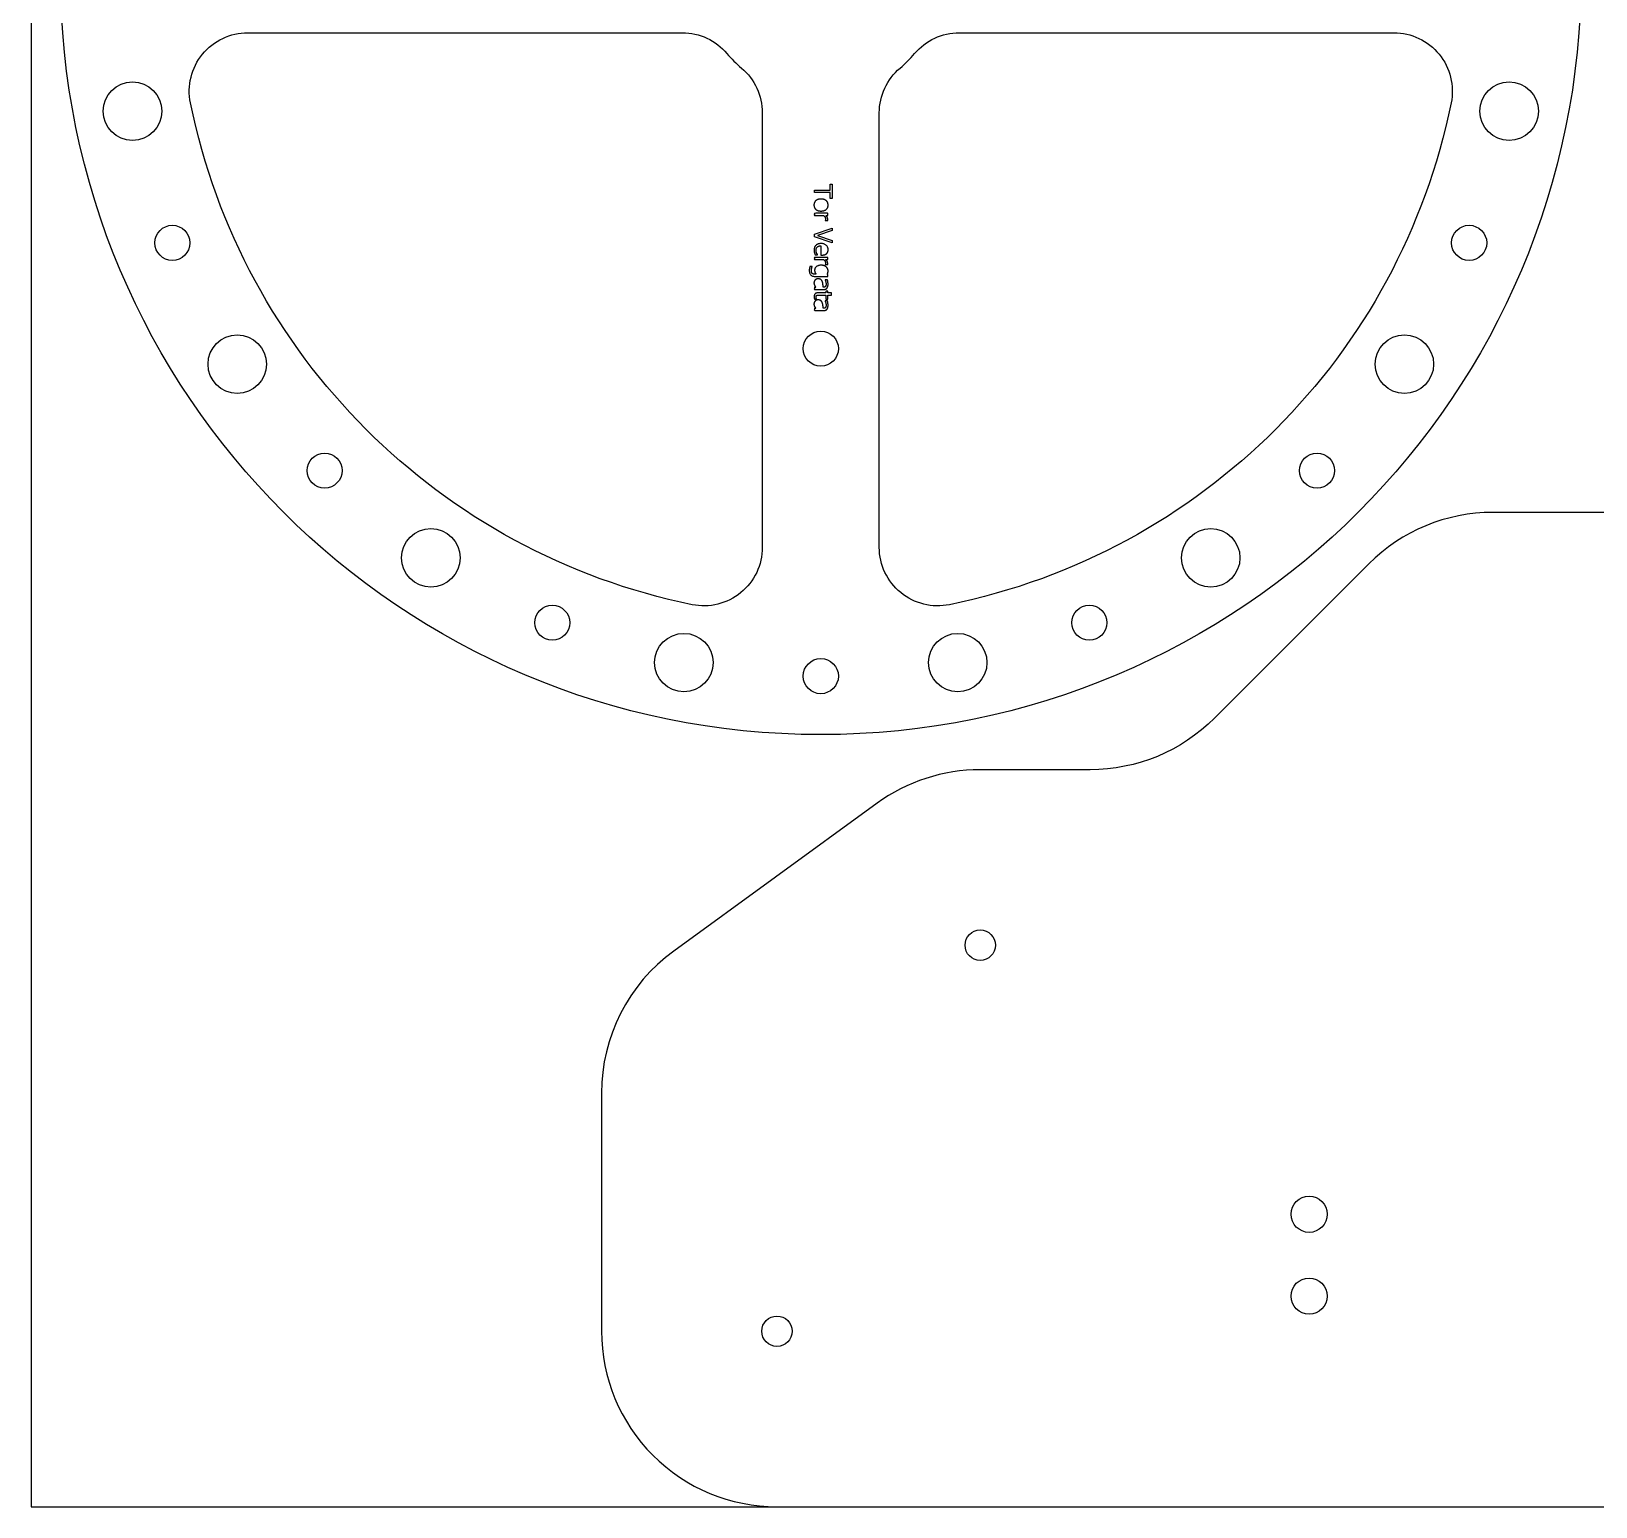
# Model space of a CAD drawing. Header units: millimetres. Extents: x 0 to 600, y 0 to 400.
# Drawn here: x 0 to 267.5, y 0 to 252.2 of the extents above; entities that cross this region are included whole.
import ezdxf

# ---------------------------------------------------------------- set-up
doc = ezdxf.new("R2010")
doc.units = ezdxf.units.MM
for name, color, linetype in [('1', 1, 'Continuous'), ('2', 3, 'Continuous'), ('3', 5, 'Continuous')]:
    doc.layers.add(name, color=color, linetype=linetype)

msp = doc.modelspace()

# ---------------------------------------------------------------- linework, layer by layer
msp.add_lwpolyline([(0, 0), (600, 0), (600, 400), (0, 400)], close=True)
for centre, radius in [((17.3, 238.59), 5), ((252.69, 238.59), 5), ((24.13, 216.08), 3), ((245.86, 216.08), 3), ((135, 198), 3), ((35.22, 195.33), 5), ((234.78, 195.33), 5), ((50.15, 177.15), 3), ((219.85, 177.15), 3), ((68.33, 162.22), 5), ((201.67, 162.22), 5), ((89.08, 151.13), 3), ((180.92, 151.13), 3), ((111.59, 144.31), 5), ((158.41, 144.31), 5), ((135, 142), 3), ((162.26, 96), 2.6), ((218.5, 50), 3.1), ((218.5, 36), 3.1), ((127.5, 30), 2.6)]:
    msp.add_circle(centre, radius)
at = {"layer": '1'}
for points in [[(133.9, 224.7), (133.9, 225.11), (136.59, 225.11), (136.59, 226.13), (136.95, 226.13), (136.95, 223.68), (136.59, 223.68), (136.59, 224.7)], [(136.95, 216.48), (136.95, 216.07), (133.9, 217.12), (133.9, 217.55), (136.95, 218.6), (136.95, 218.17), (134.42, 217.32)]]:
    msp.add_lwpolyline(points, close=True, dxfattribs=at)
for points, knots in [([(135.04, 221.52), (134.46, 221.52), (133.83, 222.08), (133.83, 222.54), (133.83, 223.02), (134.48, 223.57), (135.04, 223.57), (135.62, 223.57), (136.25, 223), (136.25, 222.54), (136.25, 222.08), (135.62, 221.52), (135.04, 221.52)], [0, 0, 0, 1, 2, 2, 3, 4, 4, 5, 6, 6, 7, 8, 8, 8]), ([(135.79, 220.14), (135.79, 220.3), (135.66, 220.6), (135.52, 220.74), (134.71, 220.74), (133.9, 220.74), (133.9, 220.93), (133.9, 221.13), (135.04, 221.13), (136.19, 221.13), (136.19, 220.93), (136.19, 220.74), (136.02, 220.74), (135.85, 220.74), (136.03, 220.53), (136.19, 220.22), (136.19, 220.07), (136.19, 220.01), (136.18, 219.95), (136.17, 219.91), (135.97, 219.91), (135.77, 219.91), (135.77, 219.92), (135.77, 219.93), (135.79, 219.98), (135.79, 220.08), (135.79, 220.14)], [0, 0, 0, 1, 2, 2, 3, 3, 4, 4, 5, 5, 6, 6, 7, 7, 8, 9, 9, 10, 11, 11, 12, 12, 13, 13, 14, 15, 15, 15]), ([(136, 214.24), (135.87, 214.12), (135.49, 213.99), (135.21, 213.99), (135.11, 213.99), (135, 213.99), (135, 214.78), (135, 215.57), (134.61, 215.57), (134.18, 215.17), (134.18, 214.82), (134.18, 214.69), (134.24, 214.45), (134.28, 214.35), (134.33, 214.24), (134.42, 214.1), (134.46, 214.05), (134.46, 214.04), (134.46, 214.03), (134.25, 214.03), (134.04, 214.03), (134.01, 214.1), (133.93, 214.3), (133.91, 214.38), (133.88, 214.49), (133.85, 214.67), (133.85, 214.81), (133.85, 215.36), (134.46, 215.96), (135.03, 215.96), (135.59, 215.96), (136.25, 215.38), (136.25, 214.91), (136.25, 214.69), (136.13, 214.36), (136, 214.24)], [0, 0, 0, 1, 2, 2, 3, 3, 4, 4, 5, 6, 6, 7, 8, 8, 9, 10, 10, 11, 11, 12, 12, 13, 14, 14, 15, 16, 16, 17, 18, 18, 19, 20, 20, 21, 22, 22, 22]), ([(136.09, 210.71), (136.14, 210.7), (136.19, 210.69), (136.19, 210.51), (136.19, 210.33), (135.17, 210.33), (134.16, 210.33), (133.58, 210.33), (133.03, 210.83), (133.03, 211.36), (133.03, 211.52), (133.09, 211.87), (133.13, 212.03), (133.33, 212.03), (133.53, 212.03), (133.53, 212.02), (133.53, 212.01), (133.52, 211.97), (133.46, 211.82), (133.44, 211.72), (133.41, 211.61), (133.38, 211.43), (133.38, 211.33), (133.38, 211.15), (133.47, 210.9), (133.56, 210.83), (133.64, 210.77), (133.86, 210.71), (134, 210.71), (134.1, 210.71), (134.2, 210.71), (134.07, 210.87), (133.94, 211.17), (133.94, 211.39), (133.94, 211.78), (134.52, 212.25), (135.07, 212.25), (135.35, 212.25), (135.79, 212.08), (135.94, 211.95), (136.09, 211.82), (136.25, 211.47), (136.25, 211.28), (136.25, 211.1), (136.17, 210.84), (136.09, 210.71)], [0, 0, 0, 1, 1, 2, 2, 3, 3, 4, 5, 5, 6, 7, 7, 8, 8, 9, 9, 10, 11, 11, 12, 13, 13, 14, 15, 15, 16, 17, 17, 18, 18, 19, 20, 20, 21, 22, 22, 23, 24, 24, 25, 26, 26, 27, 28, 28, 28]), ([(135.79, 212.61), (135.79, 212.77), (135.66, 213.08), (135.52, 213.21), (134.71, 213.21), (133.9, 213.21), (133.9, 213.41), (133.9, 213.6), (135.04, 213.6), (136.19, 213.6), (136.19, 213.41), (136.19, 213.21), (136.02, 213.21), (135.85, 213.21), (136.03, 213), (136.19, 212.69), (136.19, 212.54), (136.19, 212.48), (136.18, 212.42), (136.17, 212.39), (135.97, 212.39), (135.77, 212.39), (135.77, 212.4), (135.77, 212.41), (135.79, 212.45), (135.79, 212.55), (135.79, 212.61)], [0, 0, 0, 1, 2, 2, 3, 3, 4, 4, 5, 5, 6, 6, 7, 7, 8, 9, 9, 10, 11, 11, 12, 12, 13, 13, 14, 15, 15, 15]), ([(135.9, 209.05), (135.9, 209.18), (135.82, 209.55), (135.74, 209.73), (135.74, 209.74), (135.74, 209.75), (135.94, 209.75), (136.14, 209.75), (136.17, 209.64), (136.24, 209.24), (136.24, 209.05), (136.24, 208.81), (136.17, 208.49), (136.07, 208.36), (135.98, 208.23), (135.68, 208.11), (135.46, 208.11), (134.68, 208.11), (133.9, 208.11), (133.9, 208.3), (133.9, 208.5), (134.02, 208.5), (134.14, 208.5), (134.11, 208.54), (133.98, 208.7), (133.95, 208.77), (133.89, 208.88), (133.83, 209.07), (133.83, 209.24), (133.83, 209.38), (133.94, 209.63), (134.04, 209.73), (134.13, 209.82), (134.41, 209.93), (134.56, 209.93), (134.8, 209.93), (135.13, 209.73), (135.23, 209.52), (135.32, 209.32), (135.39, 208.8), (135.4, 208.5), (135.44, 208.5), (135.48, 208.5), (135.61, 208.5), (135.78, 208.58), (135.82, 208.65), (135.87, 208.73), (135.9, 208.94), (135.9, 209.05)], [0, 0, 0, 1, 2, 2, 3, 3, 4, 4, 5, 6, 6, 7, 8, 8, 9, 10, 10, 11, 11, 12, 12, 13, 13, 14, 15, 15, 16, 17, 17, 18, 19, 19, 20, 21, 21, 22, 23, 23, 24, 25, 25, 26, 26, 27, 28, 28, 29, 30, 30, 30]), ([(136.14, 206.14), (136.17, 206.04), (136.24, 205.64), (136.24, 205.45), (136.24, 205.21), (136.17, 204.88), (136.07, 204.76), (135.98, 204.63), (135.68, 204.51), (135.46, 204.51), (134.68, 204.51), (133.9, 204.51), (133.9, 204.7), (133.9, 204.89), (134.02, 204.89), (134.14, 204.89), (134.11, 204.94), (133.98, 205.1), (133.95, 205.17), (133.89, 205.27), (133.83, 205.46), (133.83, 205.64), (133.83, 205.78), (133.94, 206.03), (134.04, 206.13), (134.13, 206.22), (134.41, 206.33), (134.56, 206.33), (134.8, 206.33), (135.13, 206.13), (135.23, 205.91), (135.32, 205.72), (135.39, 205.2), (135.4, 204.89), (135.44, 204.89), (135.48, 204.89), (135.61, 204.89), (135.78, 204.97), (135.82, 205.05), (135.87, 205.12), (135.9, 205.33), (135.9, 205.45), (135.9, 205.58), (135.82, 205.94), (135.74, 206.12), (135.74, 206.13), (135.74, 206.14), (135.94, 206.14), (136.14, 206.14)], [0, 0, 0, 1, 2, 2, 3, 4, 4, 5, 6, 6, 7, 7, 8, 8, 9, 9, 10, 11, 11, 12, 13, 13, 14, 15, 15, 16, 17, 17, 18, 19, 19, 20, 21, 21, 22, 22, 23, 24, 24, 25, 26, 26, 27, 28, 28, 29, 29, 30, 30, 30]), ([(134.6, 207.54), (135.23, 207.54), (135.87, 207.54), (135.87, 207.67), (135.87, 207.8), (136.03, 207.8), (136.19, 207.8), (136.19, 207.67), (136.19, 207.54), (136.51, 207.54), (136.84, 207.54), (136.84, 207.35), (136.84, 207.16), (136.51, 207.16), (136.19, 207.16), (136.19, 206.81), (136.19, 206.45), (136.03, 206.45), (135.87, 206.45), (135.87, 206.81), (135.87, 207.16), (135.32, 207.16), (134.78, 207.16), (134.61, 207.16), (134.42, 207.15), (134.33, 207.11), (134.26, 207.07), (134.19, 206.91), (134.19, 206.78), (134.19, 206.69), (134.25, 206.51), (134.26, 206.47), (134.26, 206.46), (134.26, 206.45), (134.09, 206.45), (133.92, 206.45), (133.89, 206.56), (133.85, 206.78), (133.85, 206.88), (133.85, 207.19), (134.21, 207.54), (134.6, 207.54)], [0, 0, 0, 1, 1, 2, 2, 3, 3, 4, 4, 5, 5, 6, 6, 7, 7, 8, 8, 9, 9, 10, 10, 11, 11, 12, 13, 13, 14, 15, 15, 16, 17, 17, 18, 18, 19, 19, 20, 21, 21, 22, 23, 23, 23])]:
    msp.add_open_spline(points, degree=2, knots=knots, dxfattribs=at)
at = {"layer": '2'}
for points in [[(125, 238.31), (125, 164.02, -0.474498), (113, 154.22, -0.300614), (27.22, 240, -0.474498), (37.02, 252), (111.31, 252, -0.220881), (118.95, 248.45, 0.042107), (121.45, 245.95, -0.220881)], [(157, 154.22, -0.474498), (145, 164.02), (145, 238.31, -0.220881), (148.55, 245.95, 0.042107), (151.04, 248.45, -0.220881), (158.68, 252), (232.98, 252, -0.474498), (242.78, 240, -0.300614)]]:
    msp.add_lwpolyline(points, format="xyb", close=True, dxfattribs=at)
at = {"layer": '3'}
msp.add_lwpolyline([(144.61, 120.26), (109.85, 94.99, 0.239952), (97.5, 70.72), (97.5, 30, 0.414214), (127.5, 0), (407.5, 0, 0.414214), (437.5, 30), (437.5, 70.72, 0.239952), (425.14, 94.99), (390.39, 120.26, 0.158507), (372.74, 126), (353.93, 126, -0.198912), (332.71, 134.79), (306.29, 161.21, 0.198912), (285.07, 170), (249.93, 170, 0.198912), (228.71, 161.21), (202.29, 134.79, -0.198912), (181.07, 126), (162.26, 126, 0.158507)], format="xyb", close=True, dxfattribs=at)
msp.add_circle((135, 262), 130, dxfattribs=at)

doc.saveas('drawing.dxf')
